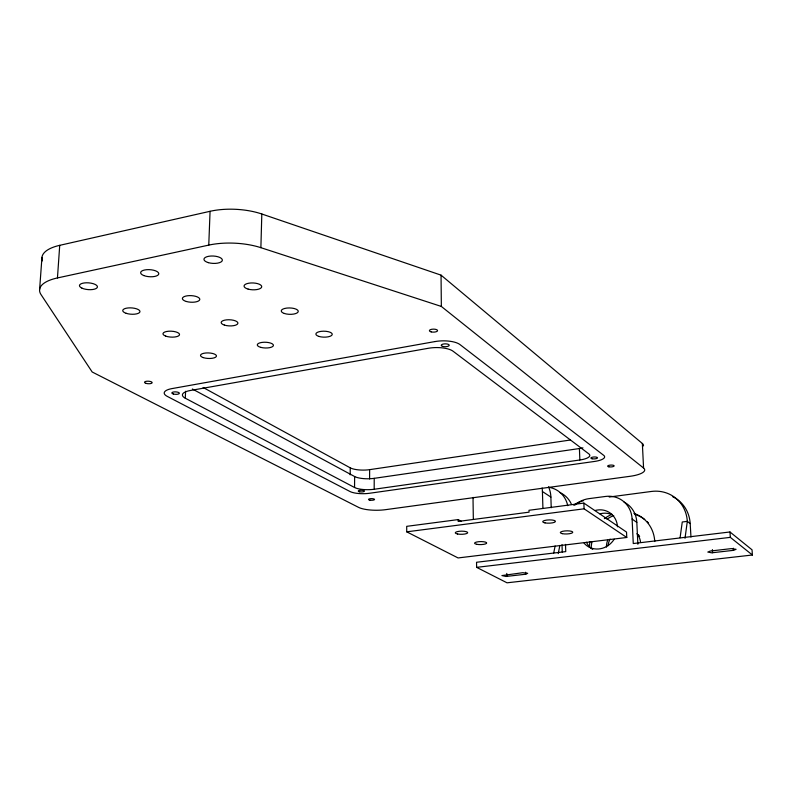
<?xml version="1.0" encoding="UTF-8"?>
<svg xmlns="http://www.w3.org/2000/svg" width="792" height="792" viewBox="0 0 792 792"><rect width="100%" height="100%" fill="white"/><g stroke="black" fill="none" stroke-linecap="round" stroke-linejoin="round"><path stroke-width="1.19" d="M185.585 391.268L185.298 398.218L354.549 487.496A14.612 4.089 0.2 0 0 374.18 489.258L374.22 478.338L579.417 448.539A15.414 4.633 -2 0 0 582.942 447.856M369.597 478.942L369.636 469.656L570.339 440.015M354.549 487.496L354.638 476.537L192.367 389.001M350.173 474.834L350.242 467.844L203.099 387.466M260.885 247.678A46.589 18.642 2.6 0 0 208.761 245.104L57.45 277.942A45.342 16.88 4.4 0 0 41.006 294.565L92.179 371.993L358.588 507.375A20.067 5.396 0.1 0 0 385.447 509.682L630.274 476.269A21.483 6.098 -2.4 0 0 643.569 468.032L441.352 306.445L260.885 247.678L261.815 213.998A46.273 19.364 2.8 0 0 210.068 211.296L59.727 245.332A45.045 17.543 4.7 0 0 42.461 260.865M208.761 245.104L210.068 211.296M57.45 277.942L59.727 245.332M39.6 289.595L41.956 257.43M685.011 538.322L687.308 521.364A35.482 32.997 -53.2 0 0 651.42 491.456L609.226 497.029M680.09 537.718L682.268 521.987L687.308 521.364L690.188 523.581L690.971 537.065M558.241 553.598L559.875 545.431M553.707 553.004L555.113 546.005M525.69 574.23L527.68 573.309L522.799 572.695L501.92 575.576L505.979 576.467L525.69 574.23L525.641 572.23M733.501 550.341L736.075 549.311L731.303 548.618L710.315 551.044L707.81 552.064L711.662 552.816L733.501 550.341L733.362 548.242M374.18 489.258L579.843 459.994A15.454 4.544 -1.9 0 0 588.832 453.875L453.083 351.232A18.434 6.524 -0.5 0 0 428.373 348.272L190.288 390.505A17.473 5.683 2.3 0 0 185.298 398.218M458.162 519.592L406.702 526.343L406.722 531.838L458.083 557.944L626.769 537.481L626.522 532.085L583.862 503.088L528.997 510.286L529.046 512.177L458.192 521.443L458.162 519.592L461.231 521.284M406.722 531.838L584.08 508.811L626.769 537.481M565.508 544.381L565.745 551.608L476.546 562.271L476.626 567.359L507.028 582.813L752.4 555.004L752.034 549.816L729.967 531.976L633.263 543.54L632.115 519.057A26.809 24.621 -56 0 0 605.583 496.445L588.872 498.653A26.7 24.403 -57.1 0 0 574.774 505.157M476.626 567.359L730.323 537.362L752.4 555.004M261.815 213.998L441.045 275.141L642.352 443.48A21.374 6.366 -2.5 0 1 643.441 445.906M542.094 487.971A28.344 25.235 -58.1 0 1 542.421 491.525L550.886 497.079L551.212 507.761M632.115 519.057L636.817 522.373L637.867 544.262M729.967 531.976L730.323 537.362M712.404 549.608L712.592 552.737M642.352 443.48L643.569 468.032M583.862 503.088L584.08 508.811M579.417 448.539L579.843 459.994M562.013 544.668L562.261 552.024M542.421 491.525L542.916 508.316M506.771 573.408L506.84 576.398M473.339 519.443L473.052 500.93A28.225 25.007 -58.9 0 1 473.22 497.376M441.045 275.141L441.352 306.445M636.946 533.679A18.058 16.731 -57.2 0 1 640.51 541.807M606.444 547.084A18.058 16.731 -57.2 0 1 607.662 540.263M638.352 534.649A18.018 16.701 -57.2 0 1 639.639 536.441M608.028 545.718A18.018 16.701 -57.2 0 1 610.078 539.075M672.467 496.564A35.303 32.878 -53.2 0 1 690.188 523.581M573.616 505.098A34.105 31.215 -57.9 0 1 583.377 500.712M647.104 521.582A34.402 31.878 -57.3 0 1 648.549 523.096M591.188 548.272A34.402 31.878 -57.3 0 1 591.971 541.738M607.009 519.186A34.402 31.878 -57.3 0 1 613.731 515.552M634.59 514.305A34.402 31.878 -57.3 0 1 644.747 519.512M633.907 513.394A34.492 31.937 -57.3 0 1 654.756 541.54M589.397 547.163A34.492 31.937 -57.3 0 1 589.961 541.688M604.355 518.641A34.492 31.937 -57.3 0 1 611.998 514.354M624.086 502.128A26.611 24.483 -56 0 1 636.817 522.373M595.059 510.503A20.087 18.424 -57.1 0 1 617.483 526.799M614.176 539.233A20.087 18.424 -57.1 0 1 584.11 543.213M592.743 549.45A19.948 18.325 -57.1 0 1 586.466 542.282M599.97 513.85A19.948 18.325 -57.1 0 1 611.919 514.612M548.529 487.268A27.364 24.631 -58.4 0 1 567.735 505.682M548.569 486.981A28.017 25.037 -58.2 0 1 550.886 497.079M560.073 492.644A27.156 24.503 -58.4 0 1 571.26 503.87M374.22 478.338A14.583 4.168 0.2 0 1 354.638 476.537M369.636 469.656A14.434 4.198 0.3 0 1 350.242 467.844M435.036 341.56L171.983 388.595A17.563 5.712 2.5 0 0 167.211 396.356L350.034 491.535A14.504 4.019 0.2 0 0 369.527 493.267L594.584 461.439A15.414 4.514 -2.1 0 0 603.712 455.351L459.974 344.579A18.622 6.663 -0.6 0 0 435.036 341.56M457.618 534.006A6.217 1.574 -0.7 0 0 467.636 532.897A6.217 1.574 -0.7 0 0 459.212 531.293A6.217 1.574 -0.7 0 0 457.618 534.006M476.626 544.282A6.069 1.505 -0.9 0 0 486.595 543.302A6.069 1.505 -0.9 0 0 478.705 541.698A6.069 1.505 -0.9 0 0 476.626 544.282M545.015 522.898A6.376 1.643 -1.5 0 0 555.37 521.671A6.376 1.643 -1.5 0 0 546.916 520.047A6.376 1.643 -1.5 0 0 545.015 522.898M562.241 533.65A6.217 1.564 -1.6 0 0 572.606 532.63A6.217 1.564 -1.6 0 0 564.864 530.947A6.217 1.564 -1.6 0 0 562.241 533.65M318.928 336.422A8.187 2.98 1 0 0 332.155 334.768A8.187 2.98 1 0 0 321.107 331.353A8.187 2.98 1 0 0 318.928 336.422M284.288 313.454A8.494 3.188 1.6 0 0 298.129 311.909A8.494 3.188 1.6 0 0 286.872 308.068A8.494 3.188 1.6 0 0 284.288 313.454M248.124 289.11A8.841 3.425 2.2 0 0 261.716 286.843A8.841 3.425 2.2 0 0 248.846 283.199A8.841 3.425 2.2 0 0 248.124 289.11M208.365 262.647A9.207 3.683 3 0 0 222.364 260.202A9.207 3.683 3 0 0 208.781 256.271A9.207 3.683 3 0 0 208.365 262.647M260.845 347.381A8.088 2.881 1.8 0 0 273.418 345.52A8.088 2.881 1.8 0 0 261.805 342.431A8.088 2.881 1.8 0 0 260.845 347.381M173.319 393.99A3.772 1.228 2.6 0 0 179.348 393.416A3.772 1.228 2.6 0 0 174.171 391.911A3.772 1.228 2.6 0 0 173.319 393.99M592.109 458.756A3.297 0.96 -2.1 0 0 597.475 457.994A3.297 0.96 -2.1 0 0 593.079 457.073A3.297 0.96 -2.1 0 0 592.109 458.756M359.627 491.792A3.099 0.861 0.2 0 0 364.439 491.149A3.099 0.861 0.2 0 0 359.974 490.307A3.099 0.861 0.2 0 0 359.627 491.792M442.461 346.352A4.01 1.435 -0.6 0 0 449.123 345.589A4.01 1.435 -0.6 0 0 444.094 343.916A4.01 1.435 -0.6 0 0 442.461 346.352M431.204 331.897A4.099 1.505 -0.4 0 0 437.57 330.709A4.099 1.505 -0.4 0 0 431.68 329.294A4.099 1.505 -0.4 0 0 431.204 331.897M146.015 383.368A3.851 1.267 3 0 0 152.153 382.793A3.851 1.267 3 0 0 146.837 381.229A3.851 1.267 3 0 0 146.015 383.368M369.864 500.138A3.049 0.832 0.1 0 0 374.547 499.495A3.049 0.832 0.1 0 0 370.102 498.712A3.049 0.832 0.1 0 0 369.864 500.138M608.86 466.805A3.247 0.931 -2.3 0 0 614.117 466.033A3.247 0.931 -2.3 0 0 609.751 465.171A3.247 0.931 -2.3 0 0 608.86 466.805M81.982 288.159A9.009 3.386 4.5 0 0 97.089 287.753A9.009 3.386 4.5 0 0 86.308 282.793A9.009 3.386 4.5 0 0 81.982 288.159M165.686 336.095A8.296 2.96 3 0 0 179.358 335.165A8.296 2.96 3 0 0 168.745 331.214A8.296 2.96 3 0 0 165.686 336.095M126.136 313.295A8.633 3.168 3.7 0 0 139.907 311.939A8.633 3.168 3.7 0 0 128.027 307.949A8.633 3.168 3.7 0 0 126.136 313.295M203.217 357.588A7.989 2.772 2.4 0 0 216.315 356.529A7.989 2.772 2.4 0 0 205.91 352.975A7.989 2.772 2.4 0 0 203.217 357.588M143.788 275.557A9.098 3.534 3.8 0 0 158.638 274.359A9.098 3.534 3.8 0 0 146.708 269.696A9.098 3.534 3.8 0 0 143.788 275.557M186.377 301.495A8.732 3.297 3 0 0 199.802 299.485A8.732 3.297 3 0 0 187.09 295.822A8.732 3.297 3 0 0 186.377 301.495M224.364 325.076A8.395 3.079 2.4 0 0 237.838 323.572A8.395 3.079 2.4 0 0 226.403 319.869A8.395 3.079 2.4 0 0 224.364 325.076"/></g></svg>
